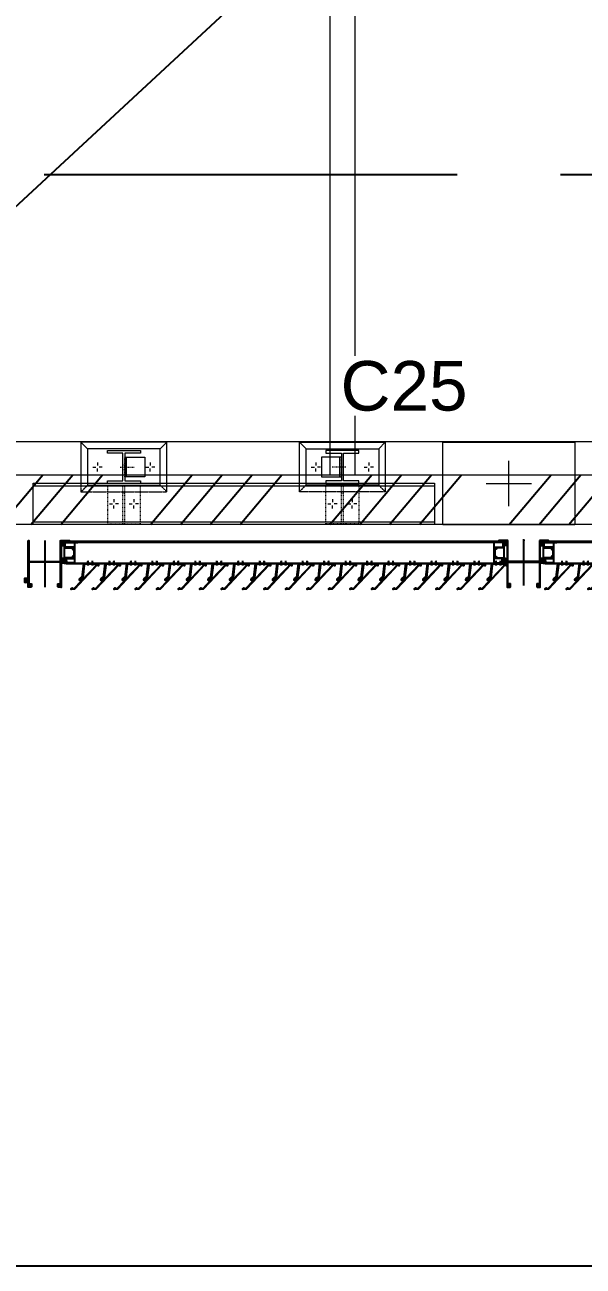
# Model space of a CAD drawing. Header units: millimetres. Extents: x 652937 to 1670132, y 1473552 to 2851037.
# Drawn here: x 775802 to 777492, y 1474709 to 1478465 of the extents above; entities that cross this region are included whole.
import ezdxf
from ezdxf.enums import TextEntityAlignment as Align

# ---------------------------------------------------------------- set-up
doc = ezdxf.new("R2010")
doc.units = ezdxf.units.MM
doc.set_wipeout_variables(frame=1)
for name, pattern in [('CENTER', [50.8, 31.75, -6.35, 6.35, -6.35]), ('HIDDEN', [0.375, 0.25, -0.125]), ('TA_GL_005.00000', [13.75, 5, -1.25, 1.25, -1.25, 5]), ('XKITLINE00', [0]), ('XKITLINE02', [4, 2, -2])]:
    doc.linetypes.add(name, pattern=pattern)
for name, color, linetype in [('000 - 0_SYM_DWG_GRID-BUBBLE_MAIN_COLOR_1', 7, 'Continuous'), ('000 - 0_SYM_DWG_GRIDLINE_MAIN_COLOR_251', 7, 'Continuous'), ('010 - ASPG_ACCESSORIES_CUT_COLOR_1', 7, 'Continuous'), ('010 - ASPG_ACCESSORIES_HATCH_', 7, 'Continuous'), ('010 - ASPG_ACCESSORIES_MAIN_COLOR_1', 7, 'Continuous'), ('010 - ASPG_EXTR_MAIN_COLOR_2', 7, 'Continuous'), ('010 - ASPG_FRAMING_CUT_COLOR_4', 7, 'Continuous'), ('010 - ASPG_FRAMING_HATCH_', 7, 'Continuous'), ('010 - ASPG_FRAMING_MAIN_COLOR_2', 7, 'Continuous'), ('010 - ASPG_FRAMING_SUB_COLOR_2', 7, 'Continuous'), ('010 - ASPG_FRAMING_WIPEOUT_', 7, 'Continuous'), ('BOLT & SCREW', 7, 'Continuous'), ('Center Line', 7, 'CENTER'), ('DIM', 7, 'Continuous'), ('TEXT', 7, 'Continuous')]:
    doc.layers.add(name, color=color, linetype=linetype)
for name, color, linetype, plot in [('010 - ASPG_ACCESSORIES_DEF_SUB', 7, 'Continuous', False), ('010 - ASPG_EXTR_DEF_SUB', 7, 'Continuous', False), ('010 - ASPG_FASTERN_DEF_SUB', 7, 'Continuous', False), ('010 - ASPG_FRAMING_DEF_SUB', 7, 'Continuous', False)]:
    doc.layers.add(name, color=color, linetype=linetype, plot=plot)
for name, color, linetype, lineweight in [('12-GRID', 7, 'CENTER', 13), ('A-010-M_LINE', 7, 'Continuous', 9), ('A-230-M_FLOOR', 7, 'Continuous', 25), ('A-WALL', 7, 'Continuous', 25), ('Bolt', 7, 'Continuous', 0), ('Part', 7, 'Continuous', 0), ('S-230-A-FLOOR', 7, 'Continuous', 9), ('SCREW', 7, 'Continuous', 5)]:
    doc.layers.add(name, color=color, linetype=linetype, lineweight=lineweight)
doc.styles.add('Arial', font='arial.ttf')
doc.styles.add('TA', font='', dxfattribs={"height": 4.5})
doc.styles.get('TA').set_extended_font_data('Cordia New')
pattern_1 = [(270, (1257419.24324, -520041.6224), (0.65495992507, -1.1344238721), [0.7562825814, -1.5125651628]), (30, (1257419.24324, -520041.6224), (0.65495992936, 1.1344238696), [0.7562825814, -1.5125651628]), (330, (1257419.24324, -520041.6224), (1.30991985442, -2.48e-09), [-1.5125651628, 0.7562825814])]
pattern_2 = [(315, (1257419.4929, -520021.6224), (1.3369313545, 1.3369313545), []), (45, (1257419.4929, -520021.6224), (-1.3369313545, 1.3369313545), [])]
pattern_3 = [(270, (1257419.4425, -520043.9224), (0.65495992507, -1.1344238721), [0.7562825814, -1.5125651628]), (30, (1257419.4425, -520043.9224), (0.65495992936, 1.1344238696), [0.7562825814, -1.5125651628]), (330, (1257419.4425, -520043.9224), (1.30991985442, -2.48e-09), [-1.5125651628, 0.7562825814])]
pattern_4 = [(315, (1257419.1929, -520023.9224), (1.3369313545, 1.3369313545), []), (45, (1257419.1929, -520023.9224), (-1.3369313545, 1.3369313545), [])]

# ---------------------------------------------------------------- blocks, each defined once
blk = doc.blocks.new('A$C0a204f6e')
at = {"layer": 'Defpoints', "color": 7}
blk.add_lwpolyline([(775, 0), (0, 0), (0, 443.999987), (775, 443.999987)], close=True, dxfattribs=at)
blk = doc.blocks.new('010 - ASPG_ACCESSORIES_SLICON_SEALANT_CUT-VIEW')
at = {"layer": '010 - ASPG_ACCESSORIES_HATCH_'}
h = blk.add_hatch(dxfattribs=at)
h.set_pattern_fill('HONEY', scale=0.238199)
h.set_pattern_definition([(360, (-201291.0811, 911815.7646), (1.1344238721, 0.65495992507), [0.7562825814, -1.5125651628]), (120, (-201291.0811, 911815.7646), (-1.1344238696, 0.65495992936), [0.7562825814, -1.5125651628]), (60, (-201291.0811, 911815.7646), (2.5e-09, 1.30991985442), [-1.5125651628, 0.7562825814])])
edge = h.paths.add_edge_path()
edge.add_ellipse((-9.8, -5), major_axis=(0, -5), ratio=0.644482, start_angle=0, end_angle=360)
h = blk.add_hatch(dxfattribs=at)
h.set_pattern_fill('ANSI37', scale=0.595498)
h.set_pattern_definition([(45, (-201311.081, 911815.515), (-1.3369313545, 1.3369313545), []), (135, (-201311.081, 911815.515), (-1.3369313545, -1.3369313545), [])])
edge = h.paths.add_edge_path()
edge.add_ellipse((-9.5, -5), major_axis=(0, -5), ratio=0.644482, start_angle=0, end_angle=180)
edge.add_line((-9.5, 0), (0, 0))
edge.add_arc((9.9, -5), 11.1, 513.2037, 566.7963)
edge.add_line((0, -10), (-9.5, -10))
at = {"layer": '010 - ASPG_ACCESSORIES_CUT_COLOR_1', "color": 7}
blk.add_ellipse((-9.8, -5), major_axis=(0, -5), ratio=0.644482, dxfattribs=at)
at = {"layer": '010 - ASPG_ACCESSORIES_DEF_SUB', "color": 7, "transparency": 33554457}
blk.add_lwpolyline([(0, -10), (-13, -10), (-13, 0), (0, 0)], close=True, dxfattribs=at)
at = {"layer": '010 - ASPG_FRAMING_SUB_COLOR_2', "color": 7}
blk.add_lwpolyline([(-9.8, -10), (0, -10, -0.238199), (0, 0), (-9.8, 0)], format="xyb", dxfattribs=at)
blk = doc.blocks.new('*U9351')
at = {"layer": '12-GRID', "color": 7, "linetype": 'CENTER'}
for p, q in [((0, -6.2), (0, 2.2)), ((-4.2, -2), (4.2, -2))]:
    blk.add_line(p, q, dxfattribs=at)
at = {"layer": 'BOLT & SCREW', "color": 7}
for p, q in [((-0.6, -1.8), (-1.8, -1.6)), ((-0.6, -2.2), (-1.8, -2.4)), ((-0.5, -1.8), (-0.9, -1.6)), ((-0.5, -2.2), (-0.9, -2.4)), ((-0.2, -1.4), (-0.4, -0.2)), ((-0.2, -1.5), (-0.4, -1.1)), ((-0.2, -2.5), (-0.4, -2.9)), ((-0.2, -2.6), (-0.4, -3.8)), ((0.2, -1.4), (0.4, -0.2)), ((0.2, -1.5), (0.4, -1.1)), ((0.4, -2.9), (0.2, -2.5)), ((0.2, -2.6), (0.4, -3.8)), ((0.5, -1.8), (0.9, -1.6)), ((0.5, -2.2), (0.9, -2.4)), ((0.6, -1.8), (1.8, -1.6)), ((0.6, -2.2), (1.8, -2.4))]:
    blk.add_line(p, q, dxfattribs=at)
for points in [[(-1.8, -1.6), (-0.9, -1.6, 0.414214), (-0.4, -1.1), (-0.4, -0.2), (0.4, -0.2), (0.4, -1.1, 0.414214), (0.9, -1.6), (1.8, -1.6), (1.8, -2.4), (0.9, -2.4, 0.414214), (0.4, -2.9), (0.4, -3.8), (-0.4, -3.8), (-0.4, -2.9, 0.414214), (-0.9, -2.4), (-1.8, -2.4)], [(0.2, -2.5, -0.414214), (0.5, -2.2), (0.6, -2.2), (0.6, -1.8), (0.5, -1.8, -0.414214), (0.2, -1.5), (0.2, -1.4), (-0.2, -1.4), (-0.2, -1.5, -0.414214), (-0.5, -1.8), (-0.6, -1.8), (-0.6, -2.2), (-0.5, -2.2, -0.414214), (-0.2, -2.5), (-0.2, -2.6), (0.2, -2.6)]]:
    blk.add_lwpolyline(points, format="xyb", close=True, dxfattribs=at)
blk.add_circle((0, -2), 3.5, dxfattribs=at)
blk = doc.blocks.new('000_ASPG_TYP_FILES_20260218-010703_FRAME_EXTR_')
at = {"layer": '010 - ASPG_FRAMING_HATCH_'}
h = blk.add_hatch(dxfattribs=at)
h.set_pattern_fill('ANSI32', scale=0.1, angle=180)
edge = h.paths.add_edge_path()
edge.add_line((2, 16), (2, 2))
edge.add_line((2, 2), (39.7, 2))
edge.add_arc((39.7, 1.7), 0.3, 0, 90, ccw=False)
edge.add_line((40, 1.7), (40, 0.3))
edge.add_arc((39.7, 0.3), 0.3, -90, 0, ccw=False)
edge.add_line((39.7, 0), (0.3, 0))
edge.add_arc((0.3, 0.3), 0.3, 180, 270, ccw=False)
edge.add_line((0, 0.3), (0, 17.7))
edge.add_arc((0.3, 17.7), 0.3, 90, 180, ccw=False)
edge.add_line((0.3, 18), (22.6, 18))
edge.add_arc((22.6, 18.5), 0.5, 270, 380.2095)
edge.add_arc((26.2, 19.8), 3.35, 182.0638, 200.2095, ccw=False)
edge.add_arc((23.6, 19.7), 0.76, 2.0638, 182.0638, ccw=False)
edge.add_arc((26.2, 19.8), 1.83, 182.0638, 447.9362)
edge.add_arc((26.3, 22.4), 0.76, 87.9362, 267.9362, ccw=False)
edge.add_arc((26.2, 19.8), 3.35, 69.7905, 87.9362, ccw=False)
edge.add_arc((27.5, 23.4), 0.5, 249.7905, 360)
edge.add_line((28, 23.4), (28, 26.7))
edge.add_line((28, 26.7), (28.5, 27.2))
edge.add_line((28.5, 27.2), (28, 27.7))
edge.add_line((28, 27.7), (28, 38.6))
edge.add_line((28, 38.6), (28.5, 39.1))
edge.add_line((28.5, 39.1), (28, 39.6))
edge.add_line((28, 39.6), (28, 42.9))
edge.add_arc((27.5, 42.9), 0.5, 0, 110.2095)
edge.add_arc((26.2, 46.5), 3.35, 272.0638, 290.2095, ccw=False)
edge.add_arc((26.3, 43.9), 0.76, 92.0638, 272.0638, ccw=False)
edge.add_arc((26.2, 46.5), 1.83, 272.0638, 537.9362)
edge.add_arc((23.6, 46.6), 0.76, 177.9362, 357.9362, ccw=False)
edge.add_arc((26.2, 46.5), 3.35, 159.7905, 177.9362, ccw=False)
edge.add_arc((22.6, 47.8), 0.5, 339.7905, 450)
edge.add_line((22.6, 48.3), (0.3, 48.3))
edge.add_arc((0.3, 48.6), 0.3, 180, 270, ccw=False)
edge.add_line((0, 48.6), (0, 60))
edge.add_arc((0.3, 60), 0.3, 90, 180, ccw=False)
edge.add_line((0.3, 60.3), (5, 60.3))
edge.add_line((5, 60.3), (5, 65))
edge.add_arc((5.3, 65), 0.3, 90, 180, ccw=False)
edge.add_line((5.3, 65.3), (30, 65.3))
edge.add_line((30, 65.3), (30, 63.6))
edge.add_arc((29.7, 63.6), 0.3, -90, 0, ccw=False)
edge.add_line((29.7, 63.3), (7.3, 63.3))
edge.add_arc((7.3, 63), 0.3, 90, 180)
edge.add_line((7, 63), (7, 58.3))
edge.add_line((7, 58.3), (2.3, 58.3))
edge.add_arc((2.3, 58), 0.3, 90, 180)
edge.add_line((2, 58), (2, 50.6))
edge.add_arc((2.3, 50.6), 0.3, 180, 270)
edge.add_line((2.3, 50.3), (29.7, 50.3))
edge.add_arc((29.7, 50), 0.3, 0, 90, ccw=False)
edge.add_line((30, 50), (30, 26.7))
edge.add_line((30, 26.7), (30, 16.3))
edge.add_arc((29.7, 16.3), 0.3, -90, 0, ccw=False)
edge.add_line((29.7, 16), (2, 16))
at = {"layer": '010 - ASPG_FRAMING_CUT_COLOR_4', "color": 7}
blk.add_lwpolyline([(2, 16), (2, 2), (39.7, 2, -0.414214), (40, 1.7), (40, 0.3, -0.414214), (39.7, 0), (0.3, 0, -0.414214), (0, 0.3), (0, 17.7, -0.414214), (0.3, 18), (22.6, 18, 0.52173), (23, 18.7, -0.079342), (22.8, 19.7, -1), (24.3, 19.8, 2.296346), (26.2, 21.7, -1), (26.3, 23.2, -0.079342), (27.3, 23, 0.52173), (28, 23.4), (28, 26.7), (28.5, 27.2), (28, 27.7), (28, 38.6), (28.5, 39.1), (28, 39.6), (28, 42.9, 0.52173), (27.3, 43.3, -0.079342), (26.3, 43.1, -1), (26.2, 44.6, 2.296346), (24.3, 46.5, -1), (22.8, 46.6, -0.079342), (23, 47.6, 0.52173), (22.6, 48.3), (0.3, 48.3, -0.414214), (0, 48.6), (0, 60, -0.414214), (0.3, 60.3), (5, 60.3), (5, 65, -0.414214), (5.3, 65.3), (30, 65.3), (30, 63.6, -0.414214), (29.7, 63.3), (7.3, 63.3, 0.414214), (7, 63), (7, 58.3), (2.3, 58.3, 0.414214), (2, 58), (2, 50.6, 0.414214), (2.3, 50.3), (29.7, 50.3, -0.414214), (30, 50), (30, 26.7), (30, 16.3, -0.414214), (29.7, 16)], format="xyb", close=True, dxfattribs=at)
at = {"color": 7}
for p in [(26.2, 48.5), (26.2, 21.8)]:
    blk.add_blockref('*U9351', p, dxfattribs=at)
blk = doc.blocks.new('*U9353')
at = {"layer": '010 - ASPG_FRAMING_HATCH_', "transparency": 33554585}
h = blk.add_hatch(dxfattribs=at)
h.set_pattern_fill('ANSI32', scale=0.25)
edge = h.paths.add_edge_path()
edge.add_line((2, -50), (2, -75))
edge.add_line((2, -75), (0, -75))
edge.add_line((0, -75), (0, -49))
edge.add_arc((1, -49), 1, 90, 180, ccw=False)
edge.add_line((1, -48), (63, -48))
edge.add_arc((63, -47), 1, 270, 360)
edge.add_line((64, -47), (64, 47))
edge.add_arc((63, 47), 1, 0, 90)
edge.add_line((63, 48), (1, 48))
edge.add_arc((1, 49), 1, 180, 270, ccw=False)
edge.add_line((0, 49), (0, 75))
edge.add_line((0, 75), (2, 75))
edge.add_line((2, 75), (2, 50))
edge.add_line((2, 50), (141, 50))
edge.add_line((141, 50), (141, 41))
edge.add_arc((140, 41), 1, 270, 360, ccw=False)
edge.add_line((140, 40), (132, 40))
edge.add_arc((132, 41), 1, 180, 270, ccw=False)
edge.add_line((131, 41), (131, 47))
edge.add_arc((130, 47), 1, 0, 90)
edge.add_line((130, 48), (67, 48))
edge.add_arc((67, 47), 1, 90, 180)
edge.add_line((66, 47), (66, -47))
edge.add_arc((67, -47), 1, 180, 270)
edge.add_line((67, -48), (130, -48))
edge.add_arc((130, -47), 1, 270, 360)
edge.add_line((131, -47), (131, -41))
edge.add_arc((132, -41), 1, 90, 180, ccw=False)
edge.add_line((132, -40), (140, -40))
edge.add_arc((140, -41), 1, 0, 90, ccw=False)
edge.add_line((141, -41), (141, -50))
edge.add_line((141, -50), (2, -50))
h.paths.add_polyline_path([(139, 48), (139, 42), (133, 42), (133, 48)], flags=16)
h.paths.add_polyline_path([(139, -48), (139, -42), (133, -42), (133, -48)], flags=16)
at = {"layer": '010 - ASPG_FRAMING_HATCH_'}
h = blk.add_hatch(dxfattribs=at)
h.set_pattern_fill('ANSI37', scale=0.595498, angle=-90)
h.set_pattern_definition(pattern_4)
edge = h.paths.add_edge_path()
edge.add_ellipse((11.5, 55), major_axis=(0, -5), ratio=0.644482, start_angle=180, end_angle=360, ccw=False)
edge.add_line((11.5, 60), (2, 60))
edge.add_arc((-7.9, 55), 11.1, -26.7963, 26.7963, ccw=False)
edge.add_line((2, 50), (11.5, 50))
h = blk.add_hatch(dxfattribs=at)
h.set_pattern_fill('HONEY', scale=0.238199, angle=-90)
h.set_pattern_definition(pattern_3)
edge = h.paths.add_edge_path()
edge.add_ellipse((11.8, 55), major_axis=(0, -5), ratio=0.644482, start_angle=0, end_angle=360, ccw=False)
h = blk.add_hatch(dxfattribs=at)
h.set_pattern_fill('HONEY', scale=0.238199, angle=-90)
h.set_pattern_definition(pattern_1)
edge = h.paths.add_edge_path()
edge.add_ellipse((57.5, 55), major_axis=(0, -5), ratio=0.644482, start_angle=0, end_angle=360)
h = blk.add_hatch(dxfattribs=at)
h.set_pattern_fill('ANSI37', scale=0.595498, angle=-90)
h.set_pattern_definition(pattern_2)
edge = h.paths.add_edge_path()
edge.add_ellipse((57.8, 55), major_axis=(0, -5), ratio=0.644482, start_angle=0, end_angle=180)
edge.add_line((57.8, 60), (62, 60))
edge.add_arc((62, 60.3), 0.3, -90, 0)
edge.add_line((62.3, 60.3), (62.3, 61))
edge.add_line((62.3, 61), (61.8, 61.5))
edge.add_line((61.8, 61.5), (62.3, 62))
edge.add_line((62.3, 62), (61.8, 62.5))
edge.add_line((61.8, 62.5), (62.3, 63))
edge.add_line((62.3, 63), (61.8, 63.5))
edge.add_line((61.8, 63.5), (62.3, 64))
edge.add_line((62.3, 64), (62.3, 65))
edge.add_line((62.3, 65), (63.3, 65))
edge.add_line((63.3, 65), (63.8, 65.5))
edge.add_line((63.8, 65.5), (64.3, 65))
edge.add_line((64.3, 65), (64.8, 65.5))
edge.add_line((64.8, 65.5), (65.3, 65))
edge.add_line((65.3, 65), (65.8, 65.5))
edge.add_line((65.8, 65.5), (66.3, 65))
edge.add_line((66.3, 65), (67, 65))
edge.add_arc((67, 65.3), 0.3, -90, 0)
edge.add_line((67.3, 65.3), (67.3, 60))
edge.add_arc((77.2, 55), 11.1, 153.2037, 206.7963)
edge.add_line((67.3, 50), (57.8, 50))
h = blk.add_hatch(dxfattribs=at)
h.set_pattern_fill('ANSI37', scale=0.595498, angle=-90)
h.set_pattern_definition(pattern_4)
edge = h.paths.add_edge_path()
edge.add_ellipse((11.5, -55), major_axis=(0, 5), ratio=0.644482, start_angle=0, end_angle=180)
edge.add_line((11.5, -60), (2, -60))
edge.add_arc((-7.9, -55), 11.1, 333.2037, 386.7963)
edge.add_line((2, -50), (11.5, -50))
h = blk.add_hatch(dxfattribs=at)
h.set_pattern_fill('HONEY', scale=0.238199, angle=-90)
h.set_pattern_definition(pattern_3)
edge = h.paths.add_edge_path()
edge.add_ellipse((11.8, -55), major_axis=(0, 5), ratio=0.644482, start_angle=0, end_angle=360)
h = blk.add_hatch(dxfattribs=at)
h.set_pattern_fill('HONEY', scale=0.238199, angle=-90)
h.set_pattern_definition(pattern_1)
edge = h.paths.add_edge_path()
edge.add_ellipse((57.5, -55), major_axis=(0, 5), ratio=0.644482, start_angle=0, end_angle=360, ccw=False)
h = blk.add_hatch(dxfattribs=at)
h.set_pattern_fill('ANSI37', scale=0.595498, angle=-90)
h.set_pattern_definition(pattern_2)
edge = h.paths.add_edge_path()
edge.add_ellipse((57.8, -55), major_axis=(0, 5), ratio=0.644482, start_angle=180, end_angle=360, ccw=False)
edge.add_line((57.8, -60), (62, -60))
edge.add_arc((62, -60.3), 0.3, 360, 450, ccw=False)
edge.add_line((62.3, -60.3), (62.3, -61))
edge.add_line((62.3, -61), (61.8, -61.5))
edge.add_line((61.8, -61.5), (62.3, -62))
edge.add_line((62.3, -62), (61.8, -62.5))
edge.add_line((61.8, -62.5), (62.3, -63))
edge.add_line((62.3, -63), (61.8, -63.5))
edge.add_line((61.8, -63.5), (62.3, -64))
edge.add_line((62.3, -64), (62.3, -65))
edge.add_line((62.3, -65), (63.3, -65))
edge.add_line((63.3, -65), (63.8, -65.5))
edge.add_line((63.8, -65.5), (64.3, -65))
edge.add_line((64.3, -65), (64.8, -65.5))
edge.add_line((64.8, -65.5), (65.3, -65))
edge.add_line((65.3, -65), (65.8, -65.5))
edge.add_line((65.8, -65.5), (66.3, -65))
edge.add_line((66.3, -65), (67, -65))
edge.add_arc((67, -65.3), 0.3, 360, 450, ccw=False)
edge.add_line((67.3, -65.3), (67.3, -60))
edge.add_arc((77.2, -55), 11.1, 153.2037, 206.7963, ccw=False)
edge.add_line((67.3, -50), (57.8, -50))
at = {"layer": '010 - ASPG_FASTERN_DEF_SUB', "color": 7}
blk.add_point((0, 0), dxfattribs=at)
at = {"layer": '010 - ASPG_FRAMING_CUT_COLOR_4', "color": 7}
blk.add_lwpolyline([(2, -50), (2, -75), (0, -75), (0, -49, -0.414214), (1, -48), (63, -48, 0.414214), (64, -47), (64, 47, 0.414214), (63, 48), (1, 48, -0.414214), (0, 49), (0, 75), (2, 75), (2, 50), (141, 50), (141, 41, -0.414214), (140, 40), (132, 40, -0.414214), (131, 41), (131, 47, 0.414214), (130, 48), (67, 48, 0.414214), (66, 47), (66, -47, 0.414214), (67, -48), (130, -48, 0.414214), (131, -47), (131, -41, -0.414214), (132, -40), (140, -40, -0.414214), (141, -41), (141, -50)], format="xyb", close=True, dxfattribs=at)
for points in [[(139, 48), (139, 42), (133, 42), (133, 48)], [(139, -48), (139, -42), (133, -42), (133, -48)]]:
    blk.add_lwpolyline(points, close=True, dxfattribs=at)
at = {"layer": '010 - ASPG_FRAMING_DEF_SUB', "color": 7, "transparency": 33554508}
blk.add_line((136.5, 0), (-4.5, 0), dxfattribs=at)
at = {"layer": '010 - ASPG_FRAMING_DEF_SUB', "color": 7, "transparency": 33554457}
for points in [[(2, 50), (15, 50), (15, 60), (2, 60)], [(54.3, 50), (67.3, 50), (67.3, 65.5), (54.3, 65.5)], [(2, -50), (15, -50), (15, -60), (2, -60)], [(54.3, -50), (67.3, -50), (67.3, -65.5), (54.3, -65.5)]]:
    blk.add_lwpolyline(points, close=True, dxfattribs=at)
at = {"layer": '010 - ASPG_FRAMING_SUB_COLOR_2', "color": 7}
for points in [[(11.8, 50), (2, 50, 0.238199), (2, 60), (11.8, 60)], [(57.5, 50), (67.3, 50, -0.238199), (67.3, 60), (67.3, 65.3, -0.414214), (67, 65), (66.3, 65), (65.8, 65.5), (65.3, 65), (64.8, 65.5), (64.3, 65), (63.8, 65.5), (63.3, 65), (62.3, 65), (62.3, 64), (61.8, 63.5), (62.3, 63), (61.8, 62.5), (62.3, 62), (61.8, 61.5), (62.3, 61), (62.3, 60.3, -0.414214), (62, 60), (57.5, 60)], [(11.8, -50), (2, -50, -0.238199), (2, -60), (11.8, -60)], [(57.5, -50), (67.3, -50, 0.238199), (67.3, -60), (67.3, -65.3, 0.414214), (67, -65), (66.3, -65), (65.8, -65.5), (65.3, -65), (64.8, -65.5), (64.3, -65), (63.8, -65.5), (63.3, -65), (62.3, -65), (62.3, -64), (61.8, -63.5), (62.3, -63), (61.8, -62.5), (62.3, -62), (61.8, -61.5), (62.3, -61), (62.3, -60.3, 0.414214), (62, -60), (57.5, -60)]]:
    blk.add_lwpolyline(points, format="xyb", dxfattribs=at)
at = {"layer": '010 - ASPG_FRAMING_SUB_COLOR_2', "color": 7, "extrusion": (0, 0, -1)}
for centre, major_axis in [((11.8, 55), (0, -5)), ((57.5, -55), (0, 5))]:
    blk.add_ellipse(centre, major_axis=major_axis, ratio=0.644482, dxfattribs=at)
at = {"layer": '010 - ASPG_FRAMING_SUB_COLOR_2', "color": 7}
for centre, major_axis in [((57.5, 55), (0, -5)), ((11.8, -55), (0, 5))]:
    blk.add_ellipse(centre, major_axis=major_axis, ratio=0.644482, dxfattribs=at)
blk = doc.blocks.new('PZG35-9D5')
at = {"layer": 'Center Line', "color": 7}
blk.add_line((0, 3.7), (0, -10.5), dxfattribs=at)
at = {"layer": 'SCREW', "color": 7}
for p, q in [((-1.4, 0), (-1.4, -1.1)), ((1.4, 0), (1.4, -0.6)), ((-1.9, -1.4), (1.9, -0.9)), ((-1.9, -1.4), (-1.4, -1.1)), ((-1.9, -1.4), (-1.4, -1.7)), ((-1.9, -2.7), (1.9, -2.2)), ((-1.9, -2.7), (-1.4, -2.4)), ((-1.9, -2.7), (-1.4, -3)), ((-1.9, -4), (-1.4, -3.7)), ((-1.9, -4), (-1, -3.9)), ((-1.9, -4), (-1.4, -4.3)), ((-1.4, -1.1), (1.4, -0.6)), ((-1.4, -1.7), (1.4, -1.2)), ((-1.4, -1.7), (-1.4, -2.4)), ((-1.4, -2.4), (1.4, -1.9)), ((-1.4, -3), (1.4, -2.5)), ((-1.4, -3), (-1.4, -3.7)), ((-1.4, -3.7), (-0.8, -3.6)), ((-1.4, -4.3), (-1.4, -8.1)), ((-1.4, -4.3), (-1.2, -4.3)), ((0, -9.5), (-1.4, -8.1)), ((0, -9.5), (1.4, -8.1)), ((0.6, -3.3), (1.4, -3.2)), ((0.7, -3.7), (1.9, -3.5)), ((0.7, -3.9), (1.4, -3.8)), ((0.7, -4.6), (1.4, -4.5)), ((0.7, -5), (1.9, -4.8)), ((0.7, -5.2), (1.4, -5.1)), ((1.9, -0.9), (1.4, -0.6)), ((1.9, -0.9), (1.4, -1.2)), ((1.4, -1.2), (1.4, -1.9)), ((1.9, -2.2), (1.4, -1.9)), ((1.9, -2.2), (1.4, -2.5)), ((1.4, -2.5), (1.4, -3.2)), ((1.9, -3.5), (1.4, -3.2)), ((1.9, -3.5), (1.4, -3.8)), ((1.4, -3.8), (1.4, -4.5)), ((1.9, -4.8), (1.4, -4.5)), ((1.9, -4.8), (1.4, -5.1)), ((1.4, -5.1), (1.4, -8.1))]:
    blk.add_line(p, q, dxfattribs=at)
blk.add_lwpolyline([(0, -9.5), (0.7, -5.2), (0.7, -3.6, 0.417657), (0.4, -3.3, 0.108102), (-0.8, -3.6), (-1.4, -4.7)], format="xyb", dxfattribs=at)
blk = doc.blocks.new('*U9352')
at = {"layer": 'SCREW', "color": 7}
blk.add_lwpolyline([(3, 1.8, 0.09906), (0.8, 2.5), (0.8, 2.3), (-0.8, 2.3), (-0.8, 2.5, 0.09906), (-3, 1.8, 0.266588), (-3.5, 1), (-3.5, 0.2, 0.414214), (-3.3, 0), (3.3, 0, 0.414214), (3.5, 0.2), (3.5, 1, 0.266588)], format="xyb", close=True, dxfattribs=at)
blk.add_blockref('PZG35-9D5', (0, 0), dxfattribs=at)
blk = doc.blocks.new('*U9355')
at = {"color": 7}
blk.add_point((0, 0), dxfattribs=at)
at = {"layer": '010 - ASPG_ACCESSORIES_MAIN_COLOR_1', "color": 7}
blk.add_lwpolyline([(-39.7, -0.6, 0.414214), (-40, -0.9), (-40, -7.4, 0.57735), (-39.7, -7.6), (-36.6, -5.8, 0.767327), (-36.8, -5.3), (-37.9, -5.3, -0.414214), (-38.2, -5), (-38.2, -2.8, -0.414214), (-38, -2.6), (-32.2, -2.6, -0.388879), (-32, -2.8), (-31.8, -4.3, 0.388879), (-31.3, -4.8), (-30.3, -4.8, 0.414214), (-30, -4.5), (-30, -2.9, -0.414214), (-29.7, -2.6), (0.4, -2.6, -0.378969), (3.4, -5.2), (8, -42.5, 0.446593), (11.6, -45.1, -0.489802), (16.1, -48.7), (16.1, -49.4, -0.18248), (15.8, -50, -0.267949), (15.3, -50.2, 1.122115), (15.1, -52.3, 0.405004), (18.1, -49.4), (18.1, -48.7, 0.489805), (11.2, -43.1, -0.446597), (9.9, -42.3), (4.9, -0.8, 0.364176), (4.6, -0.6)], format="xyb", close=True, dxfattribs=at)
at = {"layer": '010 - ASPG_EXTR_DEF_SUB', "color": 7}
for p in [(-40, -0.5), (43.4, -76.9), (43.4, -77.5)]:
    blk.add_point(p, dxfattribs=at)
at = {"layer": '010 - ASPG_EXTR_MAIN_COLOR_2', "color": 7}
blk.add_lwpolyline([(11.4, -48.2), (11.5, -47.4), (12.2, -47.6), (12.3, -46.8, -0.535538), (14.2, -49.2, 0.991572), (15.7, -49.6, 1.157025), (8.8, -48.8, -0.688558), (8.3, -49), (-17.1, -22.2), (-32.3, -6.1), (-32.3, -2.9, 0.414312), (-32.6, -2.6), (-37.5, -2.6, 0.414116), (-37.8, -2.9), (-37.8, -4.3, 0.414214), (-37.5, -4.6), (-36, -4.6, -0.205895), (-35.8, -4.7), (33.2, -77.5), (43.1, -77.5, 0.668179), (43.4, -77), (40.5, -74.2, 0.668179), (40, -74.4), (40, -76), (33.9, -76), (11.9, -52.8, -0.558354), (12.1, -52, 0.766275), (12, -50.4, -0.438583), (10.7, -48.1)], format="xyb", close=True, dxfattribs=at)
at = {"layer": 'SCREW', "color": 7, "rotation": 180}
for p in [(-21.6, -2.5), (-8.2, -2.5)]:
    blk.add_blockref('*U9352', p, dxfattribs=at)
blk = doc.blocks.new('000_ASPG_TYP_FILES_FRAMING_EXTR_BREAKLINE_TYPE_2')
at = {"layer": '010 - ASPG_FRAMING_HATCH_', "transparency": 33554585}
h = blk.add_hatch(dxfattribs=at)
h.set_pattern_fill('ANSI32', scale=0.25)
h.paths.add_polyline_path([(131, 91, 0.414214), (132, 90), (140, 90, 0.414214), (141, 91), (141, 100), (2, 100), (2, 125), (0, 125), (0, 99, 0.414214), (1, 98), (63, 98, -0.414214), (64, 97), (64, 3, -0.414214), (63, 2), (0, 2), (0, 0), (141, 0), (141, 9, 0.414214), (140, 10), (132, 10, 0.414214), (131, 9), (131, 3, -0.414214), (130, 2), (67, 2, -0.414214), (66, 3), (66, 97, -0.414214), (67, 98), (130, 98, -0.414214), (131, 97)])
h.paths.add_polyline_path([(133, 92), (133, 98), (139, 98), (139, 92)], flags=16)
h.paths.add_polyline_path([(133, 8), (139, 8), (139, 2), (133, 2)], flags=16)
at = {"layer": '010 - ASPG_FRAMING_HATCH_'}
h = blk.add_hatch(dxfattribs=at)
h.set_pattern_fill('ANSI37', scale=0.595498, angle=-90)
h.set_pattern_definition([(315, (1257419.4929, -519971.6224), (1.3369313545, 1.3369313545), []), (45, (1257419.4929, -519971.6224), (-1.3369313545, 1.3369313545), [])])
edge = h.paths.add_edge_path()
edge.add_ellipse((57.8, 105), major_axis=(0, -5), ratio=0.644482, start_angle=0, end_angle=180)
edge.add_line((57.8, 110), (62, 110))
edge.add_arc((62, 110.3), 0.3, -90, 0)
edge.add_line((62.3, 110.3), (62.3, 111))
edge.add_line((62.3, 111), (61.8, 111.5))
edge.add_line((61.8, 111.5), (62.3, 112))
edge.add_line((62.3, 112), (61.8, 112.5))
edge.add_line((61.8, 112.5), (62.3, 113))
edge.add_line((62.3, 113), (61.8, 113.5))
edge.add_line((61.8, 113.5), (62.3, 114))
edge.add_line((62.3, 114), (62.3, 115))
edge.add_line((62.3, 115), (63.3, 115))
edge.add_line((63.3, 115), (63.8, 115.5))
edge.add_line((63.8, 115.5), (64.3, 115))
edge.add_line((64.3, 115), (64.8, 115.5))
edge.add_line((64.8, 115.5), (65.3, 115))
edge.add_line((65.3, 115), (65.8, 115.5))
edge.add_line((65.8, 115.5), (66.3, 115))
edge.add_line((66.3, 115), (67, 115))
edge.add_arc((67, 115.3), 0.3, -90, 0)
edge.add_line((67.3, 115.3), (67.3, 110))
edge.add_arc((77.2, 105), 11.1, 153.2037, 206.7963)
edge.add_line((67.3, 100), (57.8, 100))
h = blk.add_hatch(dxfattribs=at)
h.set_pattern_fill('ANSI37', scale=0.595498, angle=-90)
h.set_pattern_definition([(315, (1257419.1929, -519973.9224), (1.3369313545, 1.3369313545), []), (45, (1257419.1929, -519973.9224), (-1.3369313545, 1.3369313545), [])])
edge = h.paths.add_edge_path()
edge.add_ellipse((11.5, 105), major_axis=(0, -5), ratio=0.644482, start_angle=180, end_angle=360, ccw=False)
edge.add_line((11.5, 110), (2, 110))
edge.add_arc((-7.9, 105), 11.1, -26.7963, 26.7963, ccw=False)
edge.add_line((2, 100), (11.5, 100))
h = blk.add_hatch(dxfattribs=at)
h.set_pattern_fill('HONEY', scale=0.238199, angle=-90)
h.set_pattern_definition([(270, (1257419.4425, -519993.9224), (0.65495992507, -1.1344238721), [0.7562825814, -1.5125651628]), (30, (1257419.4425, -519993.9224), (0.65495992936, 1.1344238696), [0.7562825814, -1.5125651628]), (330, (1257419.4425, -519993.9224), (1.30991985442, -2.48e-09), [-1.5125651628, 0.7562825814])])
edge = h.paths.add_edge_path()
edge.add_ellipse((11.8, 105), major_axis=(0, -5), ratio=0.644482, start_angle=0, end_angle=360, ccw=False)
h = blk.add_hatch(dxfattribs=at)
h.set_pattern_fill('HONEY', scale=0.238199, angle=-90)
h.set_pattern_definition([(270, (1257419.24324, -519991.6224), (0.65495992507, -1.1344238721), [0.7562825814, -1.5125651628]), (30, (1257419.24324, -519991.6224), (0.65495992936, 1.1344238696), [0.7562825814, -1.5125651628]), (330, (1257419.24324, -519991.6224), (1.30991985442, -2.48e-09), [-1.5125651628, 0.7562825814])])
edge = h.paths.add_edge_path()
edge.add_ellipse((57.5, 105), major_axis=(0, -5), ratio=0.644482, start_angle=0, end_angle=360)
at = {"color": 7}
blk.add_point((141, 100), dxfattribs=at)
at = {"layer": '010 - ASPG_FRAMING_CUT_COLOR_4', "color": 7}
blk.add_lwpolyline([(0, 0), (0, 2), (63, 2, 0.414214), (64, 3), (64, 97, 0.414214), (63, 98), (1, 98, -0.414214), (0, 99), (0, 125), (2, 125), (2, 100), (141, 100), (141, 91, -0.414214), (140, 90), (132, 90, -0.414214), (131, 91), (131, 97, 0.414214), (130, 98), (67, 98, 0.414214), (66, 97), (66, 3, 0.414214), (67, 2), (130, 2, 0.414214), (131, 3), (131, 9, -0.414214), (132, 10), (140, 10, -0.414214), (141, 9), (141, 0)], format="xyb", close=True, dxfattribs=at)
for points in [[(139, 98), (139, 92), (133, 92), (133, 98)], [(139, 2), (139, 8), (133, 8), (133, 2)]]:
    blk.add_lwpolyline(points, close=True, dxfattribs=at)
at = {"layer": '010 - ASPG_FRAMING_DEF_SUB', "color": 7, "transparency": 33554457}
blk.add_line((0, 50), (141, 50), dxfattribs=at)
for points in [[(54.3, 100), (67.3, 100), (67.3, 115.5), (54.3, 115.5)], [(2, 100), (15, 100), (15, 110), (2, 110)]]:
    blk.add_lwpolyline(points, close=True, dxfattribs=at)
at = {"layer": '010 - ASPG_FRAMING_SUB_COLOR_2', "color": 7}
for points in [[(57.5, 100), (67.3, 100, -0.238199), (67.3, 110), (67.3, 115.3, -0.414214), (67, 115), (66.3, 115), (65.8, 115.5), (65.3, 115), (64.8, 115.5), (64.3, 115), (63.8, 115.5), (63.3, 115), (62.3, 115), (62.3, 114), (61.8, 113.5), (62.3, 113), (61.8, 112.5), (62.3, 112), (61.8, 111.5), (62.3, 111), (62.3, 110.3, -0.414214), (62, 110), (57.5, 110)], [(11.8, 100), (2, 100, 0.238199), (2, 110), (11.8, 110)]]:
    blk.add_lwpolyline(points, format="xyb", dxfattribs=at)
at = {"layer": '010 - ASPG_FRAMING_SUB_COLOR_2', "color": 7, "extrusion": (0, 0, -1)}
blk.add_ellipse((11.8, 105), major_axis=(0, -5), ratio=0.644482, dxfattribs=at)
at = {"layer": '010 - ASPG_FRAMING_SUB_COLOR_2', "color": 7}
blk.add_ellipse((57.5, 105), major_axis=(0, -5), ratio=0.644482, dxfattribs=at)
blk = doc.blocks.new('*U6674')
at = {"color": 7}
blk.add_wipeout([(1390, 4), (60, 4), (60, 69.3), (1390, 69.3)], dxfattribs=at).dxf.layer = '010 - ASPG_FRAMING_WIPEOUT_'
blk.add_point((60, 69.5), dxfattribs=at)
at = {"layer": '010 - ASPG_FRAMING_MAIN_COLOR_2', "color": 7}
blk.add_lwpolyline([(1360, 69.3), (90, 69.3), (90, 6), (1360, 6)], close=True, dxfattribs=at)
at = {"layer": '010 - ASPG_FRAMING_SUB_COLOR_2', "color": 7}
for points in [[(1390, 4), (60, 4), (60, 69.3), (1390, 69.3)], [(60, 2), (60, 4), (1390, 4), (1390, 2)]]:
    blk.add_lwpolyline(points, close=True, dxfattribs=at)
at = {"color": 7, "transparency": 33554559, "xscale": -1, "rotation": 270}
blk.add_blockref('*U9353', (0, 0), dxfattribs=at)
at = {"color": 7, "xscale": -1, "rotation": 180}
for p in [(91.8, 69.3), (156.8, 69.3), (221.8, 69.3), (286.8, 69.3), (351.8, 69.3), (416.8, 69.3), (481.8, 69.3), (546.8, 69.3), (611.8, 69.3), (676.8, 69.3), (741.8, 69.3), (806.8, 69.3), (871.8, 69.3), (936.8, 69.3), (1001.8, 69.3), (1066.8, 69.3), (1131.8, 69.3), (1196.8, 69.3), (1261.8, 69.3), (1326.8, 69.3)]:
    blk.add_blockref('*U9355', p, dxfattribs=at)
at = {"color": 7, "rotation": 89.99999999999999}
blk.add_blockref('000_ASPG_TYP_FILES_FRAMING_EXTR_BREAKLINE_TYPE_2', (1500, 0), dxfattribs=at)
at = {"color": 7}
blk.add_blockref('000_ASPG_TYP_FILES_20260218-010703_FRAME_EXTR_', (60, 4), dxfattribs=at)
at = {"color": 7, "xscale": -1}
blk.add_blockref('000_ASPG_TYP_FILES_20260218-010703_FRAME_EXTR_', (1390, 4), dxfattribs=at)
blk = doc.blocks.new('*U6186')
at = {"color": 7}
blk.add_wipeout([(1440, 4), (60, 4), (60, 69.3), (1440, 69.3)], dxfattribs=at).dxf.layer = '010 - ASPG_FRAMING_WIPEOUT_'
blk.add_point((60, 69.5), dxfattribs=at)
at = {"layer": '010 - ASPG_FRAMING_MAIN_COLOR_2', "color": 7}
blk.add_lwpolyline([(1410, 69.3), (90, 69.3), (90, 6), (1410, 6)], close=True, dxfattribs=at)
at = {"layer": '010 - ASPG_FRAMING_SUB_COLOR_2', "color": 7}
for points in [[(1440, 4), (60, 4), (60, 69.3), (1440, 69.3)], [(60, 2), (60, 4), (1440, 4), (1440, 2)]]:
    blk.add_lwpolyline(points, close=True, dxfattribs=at)
at = {"color": 7, "transparency": 33554559, "xscale": -1, "rotation": 270}
for p in [(0, 0), (1500, 0)]:
    blk.add_blockref('*U9353', p, dxfattribs=at)
at = {"color": 7, "xscale": -1, "rotation": 180}
for p in [(91.8, 69.3), (156.8, 69.3), (221.8, 69.3), (286.8, 69.3), (351.8, 69.3), (416.8, 69.3), (481.8, 69.3), (546.8, 69.3), (611.8, 69.3), (676.8, 69.3), (741.8, 69.3), (806.8, 69.3), (871.8, 69.3), (936.8, 69.3), (1001.8, 69.3), (1066.8, 69.3), (1131.8, 69.3), (1196.8, 69.3), (1261.8, 69.3), (1326.8, 69.3), (1391.8, 69.3)]:
    blk.add_blockref('*U9355', p, dxfattribs=at)
at = {"color": 7}
blk.add_blockref('000_ASPG_TYP_FILES_20260218-010703_FRAME_EXTR_', (60, 4), dxfattribs=at)
at = {"color": 7, "xscale": -1}
blk.add_blockref('000_ASPG_TYP_FILES_20260218-010703_FRAME_EXTR_', (1440, 4), dxfattribs=at)
blk = doc.blocks.new('W-1-PP18-ST_ENT3_REV02_20260413-054934_PP18_ENT3_ASPG_MAIN_LOPL')
at = {"color": 7, "rotation": 180}
blk.add_blockref('*U6674', (15554, -15748), dxfattribs=at)
blk.add_blockref('*U6186', (17054, -15748), dxfattribs=at)
blk = doc.blocks.new('opening')
at = {"layer": 'A-230-M_FLOOR', "color": 7, "linetype": 'HIDDEN', "ltscale": 30}
blk.add_line((6.9582, -3.3452), (11.8381, -8.6111), dxfattribs=at)
blk = doc.blocks.new('1')
at = {"layer": 'A-010-M_LINE', "color": 7}
for p, q in [((274198, -47136.4), (279178, -47136.4)), ((274198, -47211.4), (279178, -47211.4))]:
    blk.add_line(p, q, dxfattribs=at)
blk = doc.blocks.new('C25')
at = {"layer": 'S-230-A-FLOOR', "color": 7}
for p, q in [((0, 0.0686), (0, -0.0686)), ((-0.0686, 0), (0.0686, 0))]:
    blk.add_line(p, q, dxfattribs=at)
at = {"layer": 'S-230-A-FLOOR', "color": 7, "linetype": 'HIDDEN', "ltscale": 5}
blk.add_lwpolyline([(0.125, 0.2), (0.125, -0.2), (-0.125, -0.2), (-0.125, 0.2)], close=True, dxfattribs=at)
blk = doc.blocks.new('*U9152')
at = {"layer": '000 - 0_SYM_DWG_GRIDLINE_MAIN_COLOR_251', "color": 7, "linetype": 'ByBlock', "ltscale": 5}
blk.add_line((30, 0), (-526.696, 0), dxfattribs=at)
at = {"color": 7, "style": 'TA', "flags": 1}
blk.add_attdef('LOCATION', (6, -6), '', height=4.5, rotation=270, dxfattribs=at)
at = {"layer": '000 - 0_SYM_DWG_GRID-BUBBLE_MAIN_COLOR_1', "color": 7, "style": 'Arial'}
blk.add_attdef('GRID-HEAD', text='', height=4, rotation=270, dxfattribs=at).set_placement((98.128, 0), align=Align.MIDDLE_CENTER)
blk = doc.blocks.new('W-1-PP18-ST_ENT3_REV02_20260413-040446_PP18_ENT_3_Y_DIMS')
at = {"layer": '000 - 0_SYM_DWG_GRIDLINE_MAIN_COLOR_251', "color": 7, "linetype": 'TA_GL_005.00000', "xscale": 50.00000000000004, "yscale": 50.00000000000004, "zscale": 50.00000000000004, "rotation": 180}
blk.add_blockref('*U9152', (-4084.8, -14640), dxfattribs=at)
blk = doc.blocks.new('W-1-PP18-ST_ENT3_REV02_20260413-050421_PP18_ENT3_MAIN_LOPF')
at = {"layer": 'TEXT'}
h = blk.add_hatch(dxfattribs=at)
h.set_pattern_fill('ANSI34', scale=21.831008, angle=305.769)
h.set_pattern_definition([(230.0083, (16484.82, -22407.65), (318.622, -267.277), []), (230.0083, (16387.17, -22416.2), (318.622, -267.277), []), (230.0083, (16289.52, -22424.77), (318.622, -267.277), []), (230.0083, (16191.87, -22433.32), (318.622, -267.277), [])])
h.paths.add_polyline_path([(8351.9, -15550.1), (8350.2, 1004.8), (20060.2, 1006.6), (20061.9, -15548.3)], flags=16)
h.paths.add_polyline_path([(8201.9, -15700.1), (8201.1, 1155.7), (20210.7, 1155.9), (20211.5, -15699.8)])
at = {"layer": 'A-WALL', "color": 7, "lineweight": 13}
blk.add_lwpolyline([(20062.2, 1006.5), (20062.2, -15549.9), (8352.6, -15549.9), (8350.2, 1004.8)], close=True, dxfattribs=at)
for points in [[(19962.1, -15449.9), (13247.4, -15449.9)], [(15733.7, -15699.9), (15283.8, -15699.9)]]:
    blk.add_lwpolyline(points, dxfattribs=at)
at = {"layer": 'A-WALL', "color": 7, "linetype": 'HIDDEN', "lineweight": 13, "ltscale": 8}
for points in [[(15283.8, -15699.9), (11602.5, -15699.9)], [(19415, -15699.9), (15733.7, -15699.9)]]:
    blk.add_lwpolyline(points, dxfattribs=at)
at = {"color": 7}
blk.add_blockref('W-1-PP18-ST_ENT3_REV02_20260413-040446_PP18_ENT_3_Y_DIMS', (0, 0), dxfattribs=at)
at = {"color": 7, "xscale": 1000, "yscale": 1000, "zscale": 1000, "rotation": 90.00830806532032}
blk.add_blockref('opening', (9903.2, -22408.6), dxfattribs=at)
at = {"layer": 'A-WALL', "color": 7, "linetype": 'HIDDEN', "lineweight": 13, "ltscale": 8, "rotation": 90}
blk.add_blockref('1', (-32168, -289748.1), dxfattribs=at)
at = {"layer": 'S-230-A-FLOOR', "color": 7, "xscale": 1000, "yscale": 1000, "zscale": 1000, "rotation": 90.00830806532032}
blk.add_blockref('C25', (15508.8, -15575.7), dxfattribs=at)
at = {"layer": 'DIM', "color": 7, "insert": (15191.7, -15281), "char_height": 150, "attachment_point": 5, "rotation": 0.0083, "style": 'Arial', "bg_fill": 3, "box_fill_scale": 1.1, "bg_fill_color": 256, "bg_fill_true_color": 13158600, "bg_fill_transparency": 0}
blk.add_mtext('\\A1;C25', dxfattribs=at)
blk = doc.blocks.new('W-1-PP18-ST_ENT3_REV02_20260713-0235514')
at = {"layer": 'Bolt', "color": 7, "linetype": 'XKITLINE00', "lineweight": 0}
for p, q in [((14263.7, -15511.7), (14263.7, -15521)), ((14423.7, -15511.7), (14423.7, -15521)), ((14925, -15511.7), (14925, -15521)), ((15085, -15511.7), (15085, -15521)), ((14249.7, -15525.7), (14259, -15525.7)), ((14263.7, -15539.7), (14263.7, -15530.4)), ((14277.7, -15525.7), (14268.4, -15525.7)), ((14409.7, -15525.7), (14419, -15525.7)), ((14423.7, -15539.7), (14423.7, -15530.4)), ((14437.7, -15525.7), (14428.4, -15525.7)), ((14911, -15525.7), (14920.3, -15525.7)), ((14925, -15539.7), (14925, -15530.4)), ((14939, -15525.7), (14929.7, -15525.7)), ((15071, -15525.7), (15080.3, -15525.7)), ((15085, -15539.7), (15085, -15530.4)), ((15099, -15525.7), (15089.7, -15525.7)), ((14313.7, -15623.2), (14313.7, -15632.5)), ((14313.7, -15623.2), (14313.7, -15632.5)), ((14373.7, -15623.2), (14373.7, -15632.5)), ((14373.7, -15623.2), (14373.7, -15632.5)), ((14975, -15623.2), (14975, -15632.5)), ((14975, -15623.2), (14975, -15632.5)), ((15035, -15623.2), (15035, -15632.5)), ((15035, -15623.2), (15035, -15632.5)), ((14299.7, -15637.2), (14309, -15637.2)), ((14299.7, -15637.2), (14309, -15637.2)), ((14313.7, -15651.2), (14313.7, -15641.8)), ((14313.7, -15651.2), (14313.7, -15641.8)), ((14327.7, -15637.2), (14318.4, -15637.2)), ((14327.7, -15637.2), (14318.4, -15637.2)), ((14359.7, -15637.2), (14369, -15637.2)), ((14359.7, -15637.2), (14369, -15637.2)), ((14373.7, -15651.2), (14373.7, -15641.8)), ((14373.7, -15651.2), (14373.7, -15641.8)), ((14387.7, -15637.2), (14378.4, -15637.2)), ((14387.7, -15637.2), (14378.4, -15637.2)), ((14961, -15637.2), (14970.3, -15637.2)), ((14961, -15637.2), (14970.3, -15637.2)), ((14975, -15651.2), (14975, -15641.8)), ((14975, -15651.2), (14975, -15641.8)), ((14989, -15637.2), (14979.7, -15637.2)), ((14989, -15637.2), (14979.7, -15637.2)), ((15021, -15637.2), (15030.3, -15637.2)), ((15021, -15637.2), (15030.3, -15637.2)), ((15035, -15651.2), (15035, -15641.8)), ((15035, -15651.2), (15035, -15641.8)), ((15049, -15637.2), (15039.7, -15637.2)), ((15049, -15637.2), (15039.7, -15637.2))]:
    blk.add_line(p, q, dxfattribs=at)
at = {"layer": 'Bolt', "color": 7, "linetype": 'XKITLINE02', "lineweight": 0}
for p, q in [((14346.7, -15506.2), (14351.7, -15506.2)), ((15002, -15506.2), (14997, -15506.2)), ((14332.8, -15525.7), (14375.7, -15525.7)), ((14340.7, -15518.7), (14346.7, -15518.7)), ((14340.7, -15532.7), (14346.7, -15532.7)), ((14346.7, -15545.2), (14351.7, -15545.2)), ((15015.9, -15525.7), (14973, -15525.7)), ((15002, -15545.2), (14997, -15545.2)), ((15008, -15518.7), (15002, -15518.7)), ((15008, -15532.7), (15002, -15532.7))]:
    blk.add_line(p, q, dxfattribs=at)
at = {"layer": 'Part', "color": 7, "lineweight": 0}
for p, q in [((14213.7, -15450.7), (14233.7, -15470.7)), ((14453.7, -15470.7), (14473.7, -15450.7)), ((14895, -15470.7), (14875, -15450.7)), ((15135, -15450.7), (15115, -15470.7)), ((14351.7, -15555.7), (14351.7, -15495.7)), ((14997, -15555.7), (14997, -15495.7))]:
    blk.add_line(p, q, dxfattribs=at)
at = {"layer": 'Part', "color": 7, "linetype": 'XKITLINE02', "lineweight": 0}
for p, q in [((14346.7, -15555.7), (14346.7, -15495.7)), ((15002, -15555.7), (15002, -15495.7)), ((14340.7, -15697.2), (14340.7, -15580.7)), ((14346.7, -15697.2), (14346.7, -15580.7)), ((15002, -15697.2), (15002, -15580.7)), ((15008, -15697.2), (15008, -15580.7)), ((14346.7, -15604.3), (14340.7, -15604.3)), ((15002, -15604.3), (15008, -15604.3))]:
    blk.add_line(p, q, dxfattribs=at)
at = {"layer": 'Part', "color": 7, "linetype": 'HIDDEN', "lineweight": 0, "ltscale": 5}
for p, q in [((14068.7, -15582.9), (15284, -15582.8)), ((14068.7, -15691.9), (15284, -15691.8))]:
    blk.add_line(p, q, dxfattribs=at)
at = {"layer": 'Part', "color": 7, "linetype": 'HIDDEN', "lineweight": 0}
for p, q in [((14233.7, -15580.7), (14213.7, -15600.7)), ((14473.7, -15600.7), (14453.7, -15580.7)), ((14875, -15600.7), (14895, -15580.7)), ((15115, -15580.7), (15135, -15600.7))]:
    blk.add_line(p, q, dxfattribs=at)
at = {"layer": 'Part', "color": 7, "lineweight": 0}
for points in [[(14473.7, -15575), (14473.7, -15450.7), (14213.7, -15450.7), (14213.7, -15575)], [(14875, -15575), (14875, -15450.7), (15135, -15450.7), (15135, -15575)], [(14346.7, -15495.7), (14406.7, -15495.7), (14406.7, -15555.7), (14346.7, -15555.7)], [(15002, -15495.7), (14942, -15495.7), (14942, -15555.7), (15002, -15555.7)]]:
    blk.add_lwpolyline(points, dxfattribs=at)
for points in [[(14233.7, -15580.7), (14453.7, -15580.7), (14453.7, -15470.7), (14233.7, -15470.7)], [(14393.7, -15483.7), (14346.7, -15483.7), (14346.7, -15567.7), (14393.7, -15567.7), (14393.7, -15575.7), (14293.7, -15575.7), (14293.7, -15567.7), (14340.7, -15567.7), (14340.7, -15483.7), (14293.7, -15483.7), (14293.7, -15475.7), (14393.7, -15475.7)], [(15115, -15580.7), (14895, -15580.7), (14895, -15470.7), (15115, -15470.7)], [(14955, -15483.7), (15002, -15483.7), (15002, -15567.7), (14955, -15567.7), (14955, -15575.7), (15055, -15575.7), (15055, -15567.7), (15008, -15567.7), (15008, -15483.7), (15055, -15483.7), (15055, -15475.7), (14955, -15475.7)], [(15284, -15699.8), (14068.7, -15699.9), (14068.7, -15574.9), (15284, -15574.8)]]:
    blk.add_lwpolyline(points, close=True, dxfattribs=at)
at = {"layer": 'Part', "color": 7, "linetype": 'HIDDEN', "lineweight": 0}
for points in [[(14213.7, -15575), (14213.7, -15600.7), (14473.7, -15600.7), (14473.7, -15575)], [(15135, -15575), (15135, -15600.7), (14875, -15600.7), (14875, -15575)]]:
    blk.add_lwpolyline(points, dxfattribs=at)
at = {"layer": 'Part', "color": 7, "linetype": 'XKITLINE02', "lineweight": 0}
for points in [[(14293.7, -15580.7), (14293.7, -15697.2), (14393.7, -15697.2), (14393.7, -15580.7)], [(15055, -15580.7), (15055, -15697.2), (14955, -15697.2), (14955, -15580.7)]]:
    blk.add_lwpolyline(points, dxfattribs=at)

msp = doc.modelspace()

# ---------------------------------------------------------------- block references
at = {"color": 7, "xscale": 50, "yscale": 50, "zscale": 50}
msp.add_blockref('A$C0a204f6e', (748919.4011, 1474708.7713), dxfattribs=at)
at = {"color": 7, "rotation": 270}
msp.add_blockref('010 - ASPG_ACCESSORIES_SLICON_SEALANT_CUT-VIEW', (775812.4716, 1476777.7349), dxfattribs=at)

# ---------------------------------------------------------------- next in the draw order: block references
at = {"color": 7}
msp.add_blockref('W-1-PP18-ST_ENT3_REV02_20260413-054934_PP18_ENT3_ASPG_MAIN_LOPL', (761758.4716, 1492652.7123), dxfattribs=at)

# ---------------------------------------------------------------- next in the draw order: block references
msp.add_blockref('W-1-PP18-ST_ENT3_REV02_20260413-050421_PP18_ENT3_MAIN_LOPF', (761758.4716, 1492652.7123), dxfattribs=at)

# ---------------------------------------------------------------- next in the draw order: block references
msp.add_blockref('W-1-PP18-ST_ENT3_REV02_20260713-0235514', (761758.4716, 1492652.7123), dxfattribs=at)

doc.saveas('drawing.dxf')
